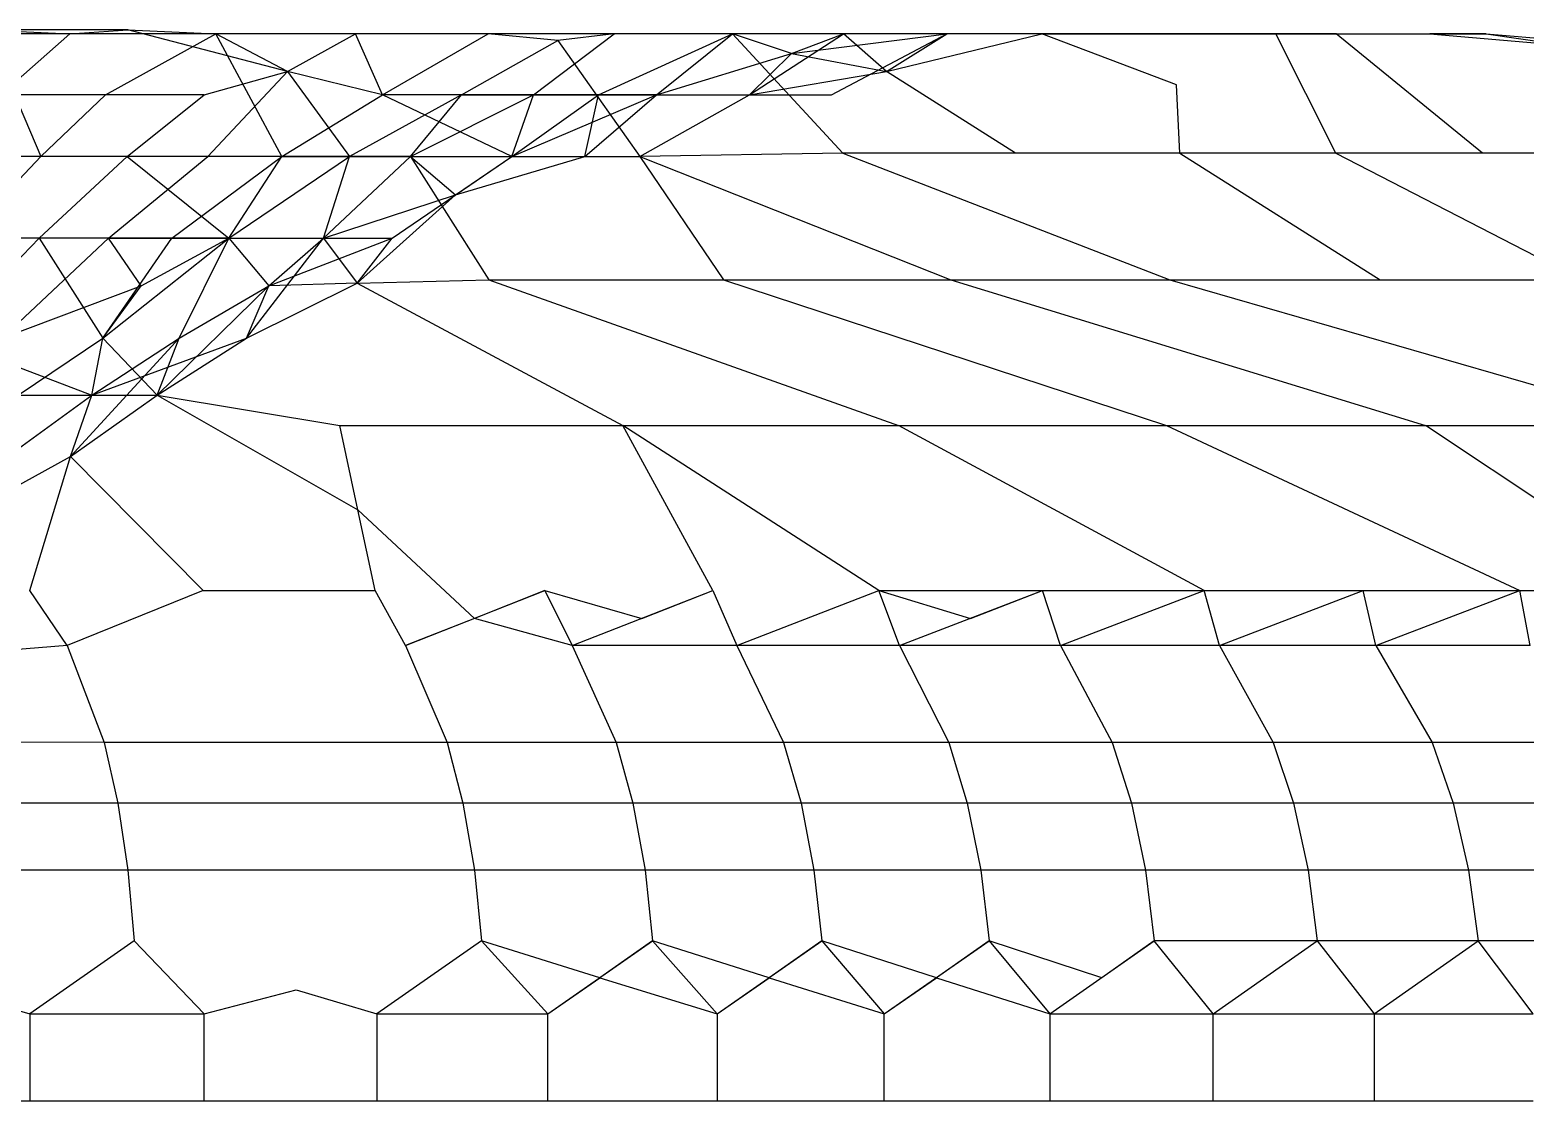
# Model space of a CAD drawing. Header units: inches. Extents: x 17 to 4615, y 5 to 3256.
# Drawn here: x 1643.862 to 1644.552, y 2598.152 to 2598.646 of the extents above; entities that cross this region are included whole.
import ezdxf

# ---------------------------------------------------------------- set-up
doc = ezdxf.new("R2010")
doc.units = ezdxf.units.IN
doc.header["$MEASUREMENT"] = 0

msp = doc.modelspace()

# ---------------------------------------------------------------- linework, layer by layer
for p, q in [((1643.88096, 2598.6446), (1643.81089, 2598.6446)), ((1643.84263, 2598.64643), (1643.88096, 2598.6446)), ((1643.90766, 2598.64643), (1643.84263, 2598.64643)), ((1643.84263, 2598.64643), (1643.86747, 2598.58796)), ((1643.84907, 2598.61646), (1643.88096, 2598.6446)), ((1643.88096, 2598.6446), (1643.90766, 2598.64643)), ((1643.94825, 2598.6446), (1643.88096, 2598.6446)), ((1643.89738, 2598.61646), (1643.94825, 2598.6446)), ((1643.90766, 2598.64643), (1643.94825, 2598.6446)), ((1643.98136, 2598.6272), (1643.90766, 2598.64643)), ((1644.01258, 2598.6446), (1643.94825, 2598.6446)), ((1643.98136, 2598.6272), (1643.94825, 2598.6446)), ((1643.97871, 2598.58796), (1643.94825, 2598.6446)), ((1643.98136, 2598.6272), (1644.01258, 2598.6446)), ((1644.07386, 2598.6446), (1644.01258, 2598.6446)), ((1644.02507, 2598.61646), (1644.01258, 2598.6446)), ((1644.02507, 2598.61646), (1644.07386, 2598.6446)), ((1644.06153, 2598.61646), (1644.10603, 2598.64161)), ((1644.13191, 2598.6446), (1644.07386, 2598.6446)), ((1644.10603, 2598.64161), (1644.07386, 2598.6446)), ((1644.09477, 2598.61646), (1644.13191, 2598.6446)), ((1644.13191, 2598.6446), (1644.10603, 2598.64161)), ((1644.10603, 2598.64161), (1644.14384, 2598.58796)), ((1644.12477, 2598.61646), (1644.18656, 2598.6446)), ((1644.18656, 2598.6446), (1644.13191, 2598.6446)), ((1644.15138, 2598.61646), (1644.18656, 2598.6446)), ((1644.23774, 2598.6446), (1644.18656, 2598.6446)), ((1644.21366, 2598.63559), (1644.18656, 2598.6446)), ((1644.23731, 2598.5896), (1644.18656, 2598.6446)), ((1644.19432, 2598.61646), (1644.23774, 2598.6446)), ((1644.21366, 2598.63559), (1644.23774, 2598.6446)), ((1644.21366, 2598.63559), (1644.28529, 2598.6446)), ((1644.23222, 2598.61646), (1644.28529, 2598.6446)), ((1644.28529, 2598.6446), (1644.23774, 2598.6446)), ((1644.25749, 2598.6272), (1644.23774, 2598.6446)), ((1644.25749, 2598.6272), (1644.28529, 2598.6446)), ((1644.25749, 2598.6272), (1644.32908, 2598.6446)), ((1644.32908, 2598.6446), (1644.28529, 2598.6446)), ((1644.36903, 2598.6446), (1644.32908, 2598.6446)), ((1644.32908, 2598.6446), (1644.40504, 2598.6446)), ((1644.3912, 2598.62102), (1644.32908, 2598.6446)), ((1644.40504, 2598.6446), (1644.36903, 2598.6446)), ((1644.36903, 2598.6446), (1644.43702, 2598.6446)), ((1644.43702, 2598.6446), (1644.40504, 2598.6446)), ((1644.40504, 2598.6446), (1644.46488, 2598.6446)), ((1644.46488, 2598.6446), (1644.43702, 2598.6446)), ((1644.43702, 2598.6446), (1644.50807, 2598.6446)), ((1644.46467, 2598.5896), (1644.43702, 2598.6446)), ((1644.46488, 2598.6446), (1644.50807, 2598.6446)), ((1644.46488, 2598.6446), (1644.53413, 2598.6446)), ((1644.53233, 2598.5896), (1644.46488, 2598.6446)), ((1644.50807, 2598.6446), (1644.57191, 2598.63913)), ((1644.53413, 2598.6446), (1644.50807, 2598.6446)), ((1644.53413, 2598.6446), (1644.57191, 2598.63913)), ((1644.53413, 2598.6446), (1644.59803, 2598.63913)), ((1644.15138, 2598.61646), (1644.21366, 2598.63559)), ((1644.19432, 2598.61646), (1644.21366, 2598.63559)), ((1644.21366, 2598.63559), (1644.25749, 2598.6272)), ((1643.94288, 2598.61646), (1643.98136, 2598.6272)), ((1643.9445, 2598.58796), (1643.98136, 2598.6272)), ((1644.02507, 2598.61646), (1643.98136, 2598.6272)), ((1643.98136, 2598.6272), (1644.0099, 2598.58796)), ((1644.19432, 2598.61646), (1644.25749, 2598.6272)), ((1644.317, 2598.5896), (1644.25749, 2598.6272)), ((1644.39283, 2598.5896), (1644.3912, 2598.62102)), ((1643.89738, 2598.61646), (1643.84907, 2598.61646)), ((1643.86747, 2598.58796), (1643.89738, 2598.61646)), ((1643.94288, 2598.61646), (1643.89738, 2598.61646)), ((1643.90742, 2598.58796), (1643.94288, 2598.61646)), ((1643.97871, 2598.58796), (1644.02507, 2598.61646)), ((1644.06153, 2598.61646), (1644.0099, 2598.58796)), ((1644.06153, 2598.61646), (1644.02507, 2598.61646)), ((1644.0847, 2598.58796), (1644.02507, 2598.61646)), ((1644.038, 2598.58796), (1644.06153, 2598.61646)), ((1644.038, 2598.58796), (1644.09477, 2598.61646)), ((1644.09477, 2598.61646), (1644.06153, 2598.61646)), ((1644.06153, 2598.61646), (1644.12477, 2598.61646)), ((1644.0847, 2598.58796), (1644.12477, 2598.61646)), ((1644.0847, 2598.58796), (1644.15138, 2598.61646)), ((1644.0847, 2598.58796), (1644.09477, 2598.61646)), ((1644.12477, 2598.61646), (1644.09477, 2598.61646)), ((1644.09477, 2598.61646), (1644.15138, 2598.61646)), ((1644.11842, 2598.58796), (1644.15138, 2598.61646)), ((1644.11842, 2598.58796), (1644.12477, 2598.61646)), ((1644.15138, 2598.61646), (1644.12477, 2598.61646)), ((1644.12477, 2598.61646), (1644.19432, 2598.61646)), ((1644.14384, 2598.58796), (1644.19432, 2598.61646)), ((1644.15138, 2598.61646), (1644.19432, 2598.61646)), ((1644.19432, 2598.61646), (1644.23222, 2598.61646)), ((1643.86747, 2598.58796), (1643.82481, 2598.58796)), ((1643.83201, 2598.55042), (1643.86747, 2598.58796)), ((1643.86674, 2598.55042), (1643.90742, 2598.58796)), ((1643.90742, 2598.58796), (1643.86747, 2598.58796)), ((1643.89875, 2598.55042), (1643.9445, 2598.58796)), ((1643.9445, 2598.58796), (1643.90742, 2598.58796)), ((1643.97871, 2598.58796), (1643.90742, 2598.58796)), ((1643.90742, 2598.58796), (1643.95423, 2598.55042)), ((1643.92793, 2598.55042), (1643.97871, 2598.58796)), ((1643.97871, 2598.58796), (1643.9445, 2598.58796)), ((1643.95423, 2598.55042), (1643.97871, 2598.58796)), ((1643.95423, 2598.55042), (1644.0099, 2598.58796)), ((1644.0099, 2598.58796), (1643.97871, 2598.58796)), ((1643.97871, 2598.58796), (1644.038, 2598.58796)), ((1643.99793, 2598.55042), (1644.038, 2598.58796)), ((1643.99793, 2598.55042), (1644.0099, 2598.58796)), ((1644.038, 2598.58796), (1644.0099, 2598.58796)), ((1644.0099, 2598.58796), (1644.0847, 2598.58796)), ((1644.02949, 2598.55042), (1644.0847, 2598.58796)), ((1644.038, 2598.58796), (1644.0847, 2598.58796)), ((1644.038, 2598.58796), (1644.05879, 2598.57029)), ((1644.038, 2598.58796), (1644.0742, 2598.53119)), ((1644.05879, 2598.57029), (1644.0847, 2598.58796)), ((1644.05879, 2598.57029), (1644.11842, 2598.58796)), ((1644.0847, 2598.58796), (1644.11842, 2598.58796)), ((1644.0847, 2598.58796), (1644.14384, 2598.58796)), ((1644.11842, 2598.58796), (1644.14384, 2598.58796)), ((1644.23731, 2598.5896), (1644.14384, 2598.58796)), ((1644.14384, 2598.58796), (1644.28715, 2598.53119)), ((1644.14384, 2598.58796), (1644.18241, 2598.53119)), ((1644.317, 2598.5896), (1644.23731, 2598.5896)), ((1644.23731, 2598.5896), (1644.38813, 2598.53119)), ((1644.39283, 2598.5896), (1644.317, 2598.5896)), ((1644.46467, 2598.5896), (1644.39283, 2598.5896)), ((1644.39283, 2598.5896), (1644.48512, 2598.53119)), ((1644.53233, 2598.5896), (1644.46467, 2598.5896)), ((1644.46467, 2598.5896), (1644.57789, 2598.53119)), ((1644.59568, 2598.5896), (1644.53233, 2598.5896)), ((1643.99793, 2598.55042), (1644.05879, 2598.57029)), ((1644.01347, 2598.52964), (1644.05879, 2598.57029)), ((1643.86674, 2598.55042), (1643.8224, 2598.50416)), ((1643.86674, 2598.55042), (1643.83201, 2598.55042)), ((1643.84968, 2598.50416), (1643.89875, 2598.55042)), ((1643.89875, 2598.55042), (1643.86674, 2598.55042)), ((1643.86674, 2598.55042), (1643.8961, 2598.50416)), ((1643.8961, 2598.50416), (1643.92793, 2598.55042)), ((1643.8961, 2598.50416), (1643.95423, 2598.55042)), ((1643.92793, 2598.55042), (1643.89875, 2598.55042)), ((1643.91374, 2598.52836), (1643.89875, 2598.55042)), ((1643.89875, 2598.55042), (1643.95423, 2598.55042)), ((1643.91374, 2598.52836), (1643.95423, 2598.55042)), ((1643.95423, 2598.55042), (1643.92793, 2598.55042)), ((1643.92793, 2598.55042), (1643.99793, 2598.55042)), ((1643.93132, 2598.50416), (1643.95423, 2598.55042)), ((1643.95423, 2598.55042), (1643.99793, 2598.55042)), ((1643.95423, 2598.55042), (1643.97273, 2598.52836)), ((1643.96238, 2598.50416), (1643.99793, 2598.55042)), ((1643.97273, 2598.52836), (1643.99793, 2598.55042)), ((1643.97273, 2598.52836), (1644.02949, 2598.55042)), ((1643.99793, 2598.55042), (1644.02949, 2598.55042)), ((1643.99793, 2598.55042), (1644.01347, 2598.52964)), ((1644.01347, 2598.52964), (1644.02949, 2598.55042)), ((1644.01347, 2598.52964), (1644.0742, 2598.53119)), ((1644.0742, 2598.53119), (1644.18241, 2598.53119)), ((1644.0742, 2598.53119), (1644.2631, 2598.4639)), ((1644.18241, 2598.53119), (1644.28715, 2598.53119)), ((1644.18241, 2598.53119), (1644.38658, 2598.4639)), ((1644.28715, 2598.53119), (1644.38813, 2598.53119)), ((1644.28715, 2598.53119), (1644.50605, 2598.4639)), ((1644.38813, 2598.53119), (1644.48512, 2598.53119)), ((1644.38813, 2598.53119), (1644.62126, 2598.4639)), ((1644.48512, 2598.53119), (1644.57789, 2598.53119)), ((1643.84968, 2598.50416), (1643.91374, 2598.52836)), ((1643.8961, 2598.50416), (1643.91374, 2598.52836)), ((1643.92112, 2598.47788), (1643.97273, 2598.52836)), ((1643.93132, 2598.50416), (1643.97273, 2598.52836)), ((1643.96238, 2598.50416), (1644.01347, 2598.52964)), ((1643.96238, 2598.50416), (1643.97273, 2598.52836)), ((1644.01347, 2598.52964), (1643.97273, 2598.52836)), ((1644.01347, 2598.52964), (1644.13597, 2598.4639)), ((1643.8224, 2598.50416), (1643.89109, 2598.47788)), ((1643.85707, 2598.47788), (1643.8961, 2598.50416)), ((1643.88117, 2598.44962), (1643.93132, 2598.50416)), ((1643.89109, 2598.47788), (1643.93132, 2598.50416)), ((1643.89109, 2598.47788), (1643.96238, 2598.50416)), ((1643.89109, 2598.47788), (1643.8961, 2598.50416)), ((1643.8961, 2598.50416), (1643.92112, 2598.47788)), ((1643.92112, 2598.47788), (1643.96238, 2598.50416)), ((1643.92112, 2598.47788), (1643.93132, 2598.50416)), ((1643.85215, 2598.44962), (1643.89109, 2598.47788)), ((1643.85707, 2598.47788), (1643.89109, 2598.47788)), ((1643.88117, 2598.44962), (1643.92112, 2598.47788)), ((1643.88117, 2598.44962), (1643.89109, 2598.47788)), ((1643.89109, 2598.47788), (1643.92112, 2598.47788)), ((1643.92112, 2598.47788), (1644.00544, 2598.4639)), ((1643.92112, 2598.47788), (1644.01372, 2598.425)), ((1644.00544, 2598.4639), (1644.13597, 2598.4639)), ((1644.01372, 2598.425), (1644.00544, 2598.4639)), ((1644.13597, 2598.4639), (1644.2631, 2598.4639)), ((1644.25398, 2598.38779), (1644.13597, 2598.4639)), ((1644.17747, 2598.38779), (1644.13597, 2598.4639)), ((1644.2631, 2598.4639), (1644.38658, 2598.4639)), ((1644.404, 2598.38779), (1644.2631, 2598.4639)), ((1644.38658, 2598.4639), (1644.50605, 2598.4639)), ((1644.38658, 2598.4639), (1644.54966, 2598.38779)), ((1644.50605, 2598.4639), (1644.62126, 2598.4639)), ((1644.62071, 2598.38779), (1644.50605, 2598.4639)), ((1643.82661, 2598.41944), (1643.88117, 2598.44962)), ((1643.86247, 2598.38779), (1643.88117, 2598.44962)), ((1643.94245, 2598.38779), (1643.88117, 2598.44962)), ((1644.02165, 2598.38779), (1644.01372, 2598.425)), ((1644.06753, 2598.37497), (1644.01372, 2598.425)), ((1643.87971, 2598.3624), (1643.86247, 2598.38779)), ((1643.94245, 2598.38779), (1643.87971, 2598.3624)), ((1643.94245, 2598.38779), (1644.02165, 2598.38779)), ((1644.03569, 2598.3624), (1644.02165, 2598.38779)), ((1644.03569, 2598.3624), (1644.10002, 2598.38779)), ((1644.10002, 2598.38779), (1644.06753, 2598.37497)), ((1644.10002, 2598.38779), (1644.1125, 2598.3624)), ((1644.10002, 2598.38779), (1644.14467, 2598.37498)), ((1644.1125, 2598.3624), (1644.17747, 2598.38779)), ((1644.14467, 2598.37498), (1644.17747, 2598.38779)), ((1644.17747, 2598.38779), (1644.18849, 2598.3624)), ((1644.18849, 2598.3624), (1644.25398, 2598.38779)), ((1644.25398, 2598.38779), (1644.32951, 2598.38779)), ((1644.26359, 2598.3624), (1644.25398, 2598.38779)), ((1644.25398, 2598.38779), (1644.29625, 2598.37498)), ((1644.26359, 2598.3624), (1644.32951, 2598.38779)), ((1644.29625, 2598.37498), (1644.32951, 2598.38779)), ((1644.32951, 2598.38779), (1644.404, 2598.38779)), ((1644.33778, 2598.3624), (1644.32951, 2598.38779)), ((1644.33778, 2598.3624), (1644.404, 2598.38779)), ((1644.404, 2598.38779), (1644.4774, 2598.38779)), ((1644.41102, 2598.3624), (1644.404, 2598.38779)), ((1644.41102, 2598.3624), (1644.4774, 2598.38779)), ((1644.4774, 2598.38779), (1644.54966, 2598.38779)), ((1644.48323, 2598.3624), (1644.4774, 2598.38779)), ((1644.48323, 2598.3624), (1644.54966, 2598.38779)), ((1644.54966, 2598.38779), (1644.62071, 2598.38779)), ((1644.55436, 2598.3624), (1644.54966, 2598.38779)), ((1644.06753, 2598.37497), (1644.03569, 2598.3624)), ((1644.1125, 2598.3624), (1644.06753, 2598.37497)), ((1643.87971, 2598.3624), (1643.7703, 2598.35352)), ((1643.87971, 2598.3624), (1643.89671, 2598.31775)), ((1644.03569, 2598.3624), (1644.05497, 2598.31775)), ((1644.1125, 2598.3624), (1644.13291, 2598.31775)), ((1644.18849, 2598.3624), (1644.1125, 2598.3624)), ((1644.18849, 2598.3624), (1644.21003, 2598.31775)), ((1644.26359, 2598.3624), (1644.18849, 2598.3624)), ((1644.26359, 2598.3624), (1644.28627, 2598.31775)), ((1644.33778, 2598.3624), (1644.26359, 2598.3624)), ((1644.33778, 2598.3624), (1644.36155, 2598.31775)), ((1644.41102, 2598.3624), (1644.33778, 2598.3624)), ((1644.41102, 2598.3624), (1644.43586, 2598.31775)), ((1644.48323, 2598.3624), (1644.41102, 2598.3624)), ((1644.48323, 2598.3624), (1644.50913, 2598.31775)), ((1644.55436, 2598.3624), (1644.48323, 2598.3624)), ((1643.89671, 2598.31775), (1643.74028, 2598.31797)), ((1643.89671, 2598.31775), (1643.90306, 2598.28971)), ((1644.05497, 2598.31775), (1643.89671, 2598.31775)), ((1644.05497, 2598.31775), (1644.06217, 2598.28971)), ((1644.13291, 2598.31775), (1644.05497, 2598.31775)), ((1644.13291, 2598.31775), (1644.14057, 2598.28971)), ((1644.21003, 2598.31775), (1644.13291, 2598.31775)), ((1644.21003, 2598.31775), (1644.21812, 2598.28971)), ((1644.28627, 2598.31775), (1644.21003, 2598.31775)), ((1644.28627, 2598.31775), (1644.29475, 2598.28971)), ((1644.36155, 2598.31775), (1644.28627, 2598.31775)), ((1644.36155, 2598.31775), (1644.37046, 2598.28971)), ((1644.43586, 2598.31775), (1644.36155, 2598.31775)), ((1644.43586, 2598.31775), (1644.44517, 2598.28971)), ((1644.50913, 2598.31775), (1644.43586, 2598.31775)), ((1644.50913, 2598.31775), (1644.51884, 2598.28971)), ((1644.58134, 2598.31775), (1644.50913, 2598.31775)), ((1643.90306, 2598.28971), (1643.74113, 2598.28971)), ((1643.90306, 2598.28971), (1643.90773, 2598.25889)), ((1644.06217, 2598.28971), (1643.90306, 2598.28971)), ((1644.06217, 2598.28971), (1644.06748, 2598.25889)), ((1644.14057, 2598.28971), (1644.06217, 2598.28971)), ((1644.14057, 2598.28971), (1644.14619, 2598.25889)), ((1644.21812, 2598.28971), (1644.14057, 2598.28971)), ((1644.21812, 2598.28971), (1644.22404, 2598.25889)), ((1644.29475, 2598.28971), (1644.21812, 2598.28971)), ((1644.29475, 2598.28971), (1644.30097, 2598.25889)), ((1644.37046, 2598.28971), (1644.29475, 2598.28971)), ((1644.37046, 2598.28971), (1644.37699, 2598.25889)), ((1644.44517, 2598.28971), (1644.37046, 2598.28971)), ((1644.44517, 2598.28971), (1644.45201, 2598.25889)), ((1644.51884, 2598.28971), (1644.44517, 2598.28971)), ((1644.51884, 2598.28971), (1644.52598, 2598.25889)), ((1644.59144, 2598.28971), (1644.51884, 2598.28971)), ((1643.90773, 2598.25889), (1643.74516, 2598.25889)), ((1643.90773, 2598.25889), (1643.91059, 2598.22617)), ((1644.06748, 2598.25889), (1643.90773, 2598.25889)), ((1644.06748, 2598.25889), (1644.07075, 2598.22617)), ((1644.14619, 2598.25889), (1644.06748, 2598.25889)), ((1644.14619, 2598.25889), (1644.14964, 2598.22617)), ((1644.22404, 2598.25889), (1644.14619, 2598.25889)), ((1644.22404, 2598.25889), (1644.22767, 2598.22617)), ((1644.30097, 2598.25889), (1644.22404, 2598.25889)), ((1644.30097, 2598.25889), (1644.30479, 2598.22617)), ((1644.37699, 2598.25889), (1644.30097, 2598.25889)), ((1644.37699, 2598.25889), (1644.38099, 2598.22617)), ((1644.45201, 2598.25889), (1644.37699, 2598.25889)), ((1644.45201, 2598.25889), (1644.45619, 2598.22617)), ((1644.52598, 2598.25889), (1644.45201, 2598.25889)), ((1644.52598, 2598.25889), (1644.53034, 2598.22617)), ((1644.59886, 2598.25889), (1644.52598, 2598.25889)), ((1643.91059, 2598.22617), (1643.86253, 2598.19251)), ((1643.94285, 2598.19251), (1643.91059, 2598.22617)), ((1644.07075, 2598.22617), (1644.02247, 2598.19251)), ((1644.1013, 2598.19251), (1644.07075, 2598.22617)), ((1644.12534, 2598.20925), (1644.07075, 2598.22617)), ((1644.1013, 2598.19251), (1644.14964, 2598.22617)), ((1644.14964, 2598.22617), (1644.12534, 2598.20925)), ((1644.14964, 2598.22617), (1644.17936, 2598.19251)), ((1644.20338, 2598.20924), (1644.14964, 2598.22617)), ((1644.17936, 2598.19251), (1644.22767, 2598.22617)), ((1644.22767, 2598.22617), (1644.20338, 2598.20924)), ((1644.22767, 2598.22617), (1644.25651, 2598.19251)), ((1644.28052, 2598.20925), (1644.22767, 2598.22617)), ((1644.25651, 2598.19251), (1644.30479, 2598.22617)), ((1644.30479, 2598.22617), (1644.28052, 2598.20925)), ((1644.30479, 2598.22617), (1644.3328, 2598.19251)), ((1644.35676, 2598.20924), (1644.30479, 2598.22617)), ((1644.3328, 2598.19251), (1644.38099, 2598.22617)), ((1644.38099, 2598.22617), (1644.35676, 2598.20924)), ((1644.45619, 2598.22617), (1644.38099, 2598.22617)), ((1644.40812, 2598.19251), (1644.38099, 2598.22617)), ((1644.40812, 2598.19251), (1644.45619, 2598.22617)), ((1644.53034, 2598.22617), (1644.45619, 2598.22617)), ((1644.45619, 2598.22617), (1644.48243, 2598.19251)), ((1644.48243, 2598.19251), (1644.53034, 2598.22617)), ((1644.6034, 2598.22617), (1644.53034, 2598.22617)), ((1644.55574, 2598.19251), (1644.53034, 2598.22617)), ((1644.1013, 2598.19251), (1644.12534, 2598.20925)), ((1644.12534, 2598.20925), (1644.17936, 2598.19251)), ((1644.17936, 2598.19251), (1644.20338, 2598.20924)), ((1644.20338, 2598.20924), (1644.25651, 2598.19251)), ((1644.25651, 2598.19251), (1644.28052, 2598.20925)), ((1644.28052, 2598.20925), (1644.3328, 2598.19251)), ((1643.82438, 2598.20368), (1643.86253, 2598.19251)), ((1643.94285, 2598.19251), (1643.98532, 2598.20369)), ((1643.98532, 2598.20369), (1644.02247, 2598.19251)), ((1643.86253, 2598.19251), (1643.86253, 2598.15232)), ((1643.86253, 2598.19251), (1643.94285, 2598.19251)), ((1643.94285, 2598.15232), (1643.94285, 2598.19251)), ((1644.02247, 2598.19251), (1644.02247, 2598.15232)), ((1644.02247, 2598.19251), (1644.1013, 2598.19251)), ((1644.1013, 2598.15232), (1644.1013, 2598.19251)), ((1644.17936, 2598.19251), (1644.17936, 2598.15232)), ((1644.25651, 2598.15232), (1644.25651, 2598.19251)), ((1644.3328, 2598.19251), (1644.3328, 2598.15232)), ((1644.3328, 2598.19251), (1644.40812, 2598.19251)), ((1644.40812, 2598.19251), (1644.48243, 2598.19251)), ((1644.40812, 2598.15232), (1644.40812, 2598.19251)), ((1644.48243, 2598.19251), (1644.48243, 2598.15232)), ((1644.48243, 2598.19251), (1644.55574, 2598.19251)), ((1643.86253, 2598.15232), (1643.78153, 2598.15232)), ((1643.94285, 2598.15232), (1643.86253, 2598.15232)), ((1644.02247, 2598.15232), (1643.94285, 2598.15232)), ((1644.1013, 2598.15232), (1644.02247, 2598.15232)), ((1644.17936, 2598.15232), (1644.1013, 2598.15232)), ((1644.25651, 2598.15232), (1644.17936, 2598.15232)), ((1644.3328, 2598.15232), (1644.25651, 2598.15232)), ((1644.40812, 2598.15232), (1644.3328, 2598.15232)), ((1644.48243, 2598.15232), (1644.40812, 2598.15232)), ((1644.55574, 2598.15232), (1644.48243, 2598.15232))]:
    msp.add_line(p, q)

doc.saveas('drawing.dxf')
